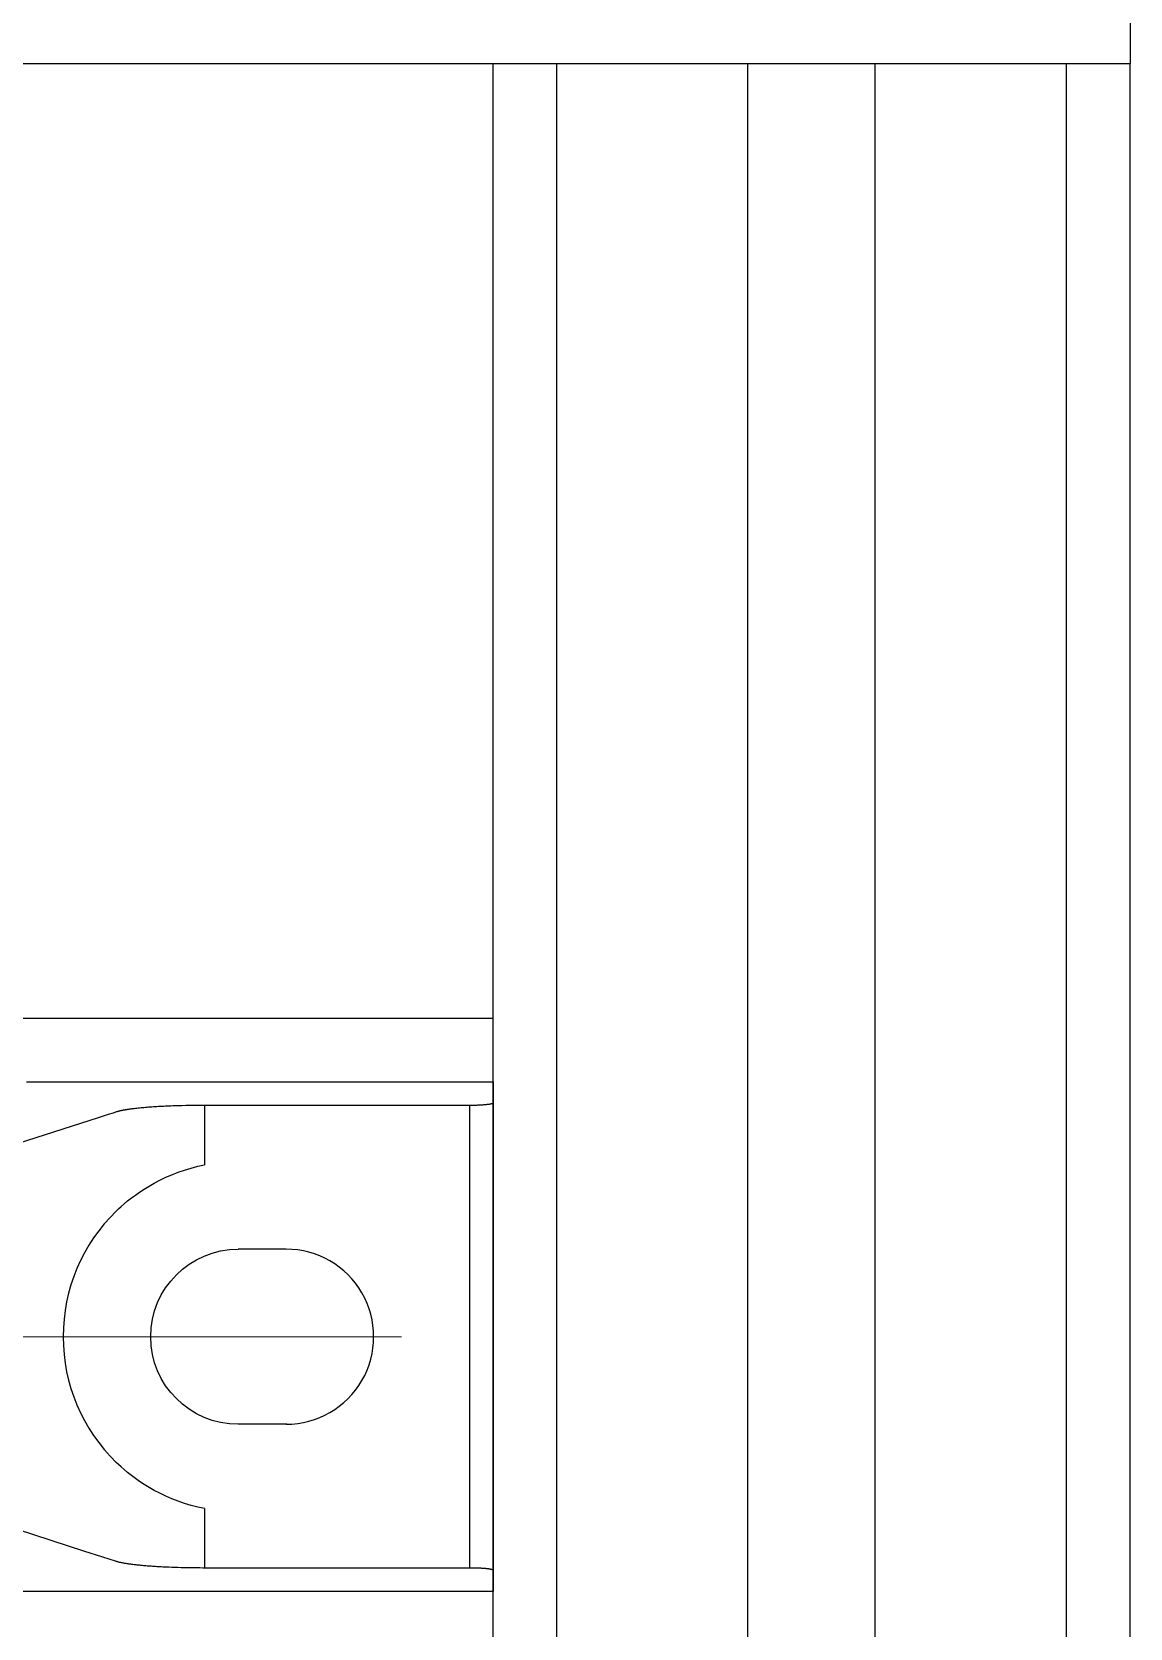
# Model space of a CAD drawing. Header units: millimetres. Extents: x 1269 to 5832, y 527 to 3540.
# Drawn here: x 5094.9 to 5163.9, y 1152.5 to 1252.7 of the extents above; entities that cross this region are included whole.
import ezdxf

# ---------------------------------------------------------------- set-up
doc = ezdxf.new("R2010")
doc.units = ezdxf.units.MM
doc.linetypes.add('ACAD_ISO08W100', pattern=[36, 24, -3, 6, -3])
doc.linetypes.add('phl_thick', pattern=[0])
for name, color, linetype in [('HIDDEN', 7, 'Continuous'), ('projection', 7, 'Continuous'), ('THICK', 7, 'Continuous')]:
    doc.layers.add(name, color=color, linetype=linetype)

msp = doc.modelspace()

# ---------------------------------------------------------------- linework, layer by layer
for p, q in [((5163.867, 1290.742), (5163.867, 1250.742)), ((5163.867, 1250.742), (5069.367, 1250.742))]:
    msp.add_line(p, q)
at = {"linetype": 'ACAD_ISO08W100', "lineweight": 9}
msp.add_line((4986.123, 1170.789), (5118.978, 1170.789), dxfattribs=at)
at = {"layer": 'HIDDEN'}
msp.add_lwpolyline([(5110.913, 1165.289), (5107.867, 1165.289), (5107.867, 1165.289, -0.9999998), (5107.867, 1176.289)], format="xyb", dxfattribs=at)
for points in [[(5110.867, 1176.289), (5107.867, 1176.289), (5107.867, 1176.289)], [(5123.867, 1156.115), (5123.867, 1155.441), (5123.867, 1155.105), (5123.867, 1154.936), (5123.867, 1154.852), (5123.867, 1154.81), (5123.867, 1154.8), (5123.867, 1154.794), (5123.867, 1154.792), (5123.867, 1154.79), (5123.867, 1154.79), (5123.867, 1154.789), (5123.867, 1154.789), (5123.867, 1154.789), (5123.867, 1154.789), (5123.867, 1154.789), (5123.867, 1154.789), (5123.865, 1154.789), (5123.381, 1154.789), (5107.887, 1154.789), (5100.141, 1154.789), (5096.267, 1154.789), (5094.331, 1154.789)]]:
    msp.add_lwpolyline(points, dxfattribs=at)
at = {"layer": 'projection', "color": 7, "linetype": 'phl_thick'}
for p, q in [((5123.867, 1040.789), (5123.867, 1250.742)), ((5127.867, 1040.789), (5127.867, 1250.742)), ((5139.867, 1040.789), (5139.867, 1250.742)), ((5147.867, 1040.789), (5147.867, 1250.742)), ((5159.867, 1040.789), (5159.867, 1250.742)), ((5163.867, 1040.789), (5163.867, 1250.742)), ((5069.367, 1190.789), (5123.867, 1190.789))]:
    msp.add_line(p, q, dxfattribs=at)
at = {"layer": 'THICK'}
for points in [[(5094.564, 1186.789), (5098.679, 1186.789), (5115.139, 1186.789), (5123.369, 1186.789), (5123.626, 1186.789), (5123.754, 1186.789), (5123.819, 1186.789), (5123.851, 1186.789), (5123.867, 1186.789), (5123.867, 1186.789), (5123.867, 1186.789), (5123.867, 1186.789), (5123.867, 1186.789), (5123.867, 1186.789), (5123.867, 1186.789), (5123.867, 1186.766), (5123.867, 1186.721), (5123.867, 1186.632), (5123.867, 1186.453), (5123.867, 1185.738), (5123.867, 1185.559), (5123.867, 1185.47), (5123.867, 1185.464), (5123.867, 1185.464), (5123.867, 1185.456), (5123.867, 1185.441), (5123.867, 1185.41), (5123.867, 1185.348), (5123.867, 1185.1), (5123.867, 1184.605), (5123.867, 1183.615), (5123.867, 1175.696), (5123.867, 1159.857), (5123.867, 1157.878), (5123.867, 1156.888), (5123.867, 1156.393), (5123.867, 1156.145), (5123.867, 1156.13), (5123.867, 1156.122), (5123.867, 1156.118), (5123.867, 1156.116), (5123.867, 1156.115), (5123.867, 1156.115), (5123.867, 1156.115), (5123.867, 1156.115), (5123.867, 1156.115), (5123.867, 1156.116), (5123.867, 1156.118), (5123.866, 1156.12), (5123.865, 1156.122), (5123.864, 1156.125), (5123.862, 1156.127), (5123.86, 1156.129), (5123.858, 1156.132), (5123.855, 1156.134), (5123.852, 1156.136), (5123.848, 1156.139), (5123.844, 1156.141), (5123.84, 1156.143), (5123.835, 1156.146), (5123.83, 1156.148), (5123.824, 1156.15), (5123.818, 1156.153), (5123.812, 1156.155), (5123.805, 1156.157), (5123.797, 1156.16), (5123.79, 1156.162), (5123.782, 1156.164), (5123.773, 1156.167), (5123.764, 1156.169), (5123.755, 1156.171), (5123.745, 1156.174), (5123.735, 1156.176), (5123.724, 1156.178), (5123.713, 1156.181), (5123.701, 1156.183), (5123.69, 1156.185), (5123.677, 1156.187), (5123.664, 1156.19), (5123.651, 1156.192), (5123.638, 1156.194), (5123.624, 1156.196), (5123.609, 1156.198), (5123.595, 1156.201), (5123.58, 1156.203), (5123.564, 1156.205), (5123.548, 1156.207), (5123.532, 1156.209), (5123.515, 1156.211), (5123.498, 1156.213), (5123.481, 1156.215), (5123.463, 1156.217), (5123.445, 1156.218), (5123.427, 1156.22), (5123.408, 1156.222), (5123.389, 1156.224), (5123.37, 1156.226), (5123.35, 1156.227), (5123.33, 1156.229), (5123.31, 1156.231), (5123.29, 1156.232), (5123.269, 1156.234), (5123.248, 1156.235), (5123.227, 1156.237), (5123.206, 1156.238), (5123.184, 1156.24), (5123.163, 1156.241), (5123.119, 1156.243), (5123.074, 1156.246), (5123.029, 1156.248), (5122.984, 1156.25), (5122.938, 1156.252), (5122.891, 1156.254), (5122.845, 1156.255), (5122.799, 1156.257), (5122.706, 1156.259), (5122.659, 1156.26), (5122.613, 1156.261), (5122.568, 1156.261), (5122.522, 1156.261), (5122.477, 1156.262), (5122.433, 1156.262), (5122.422, 1156.262), (5122.419, 1156.262), (5122.418, 1156.262), (5122.417, 1156.262), (5122.417, 1156.262), (5122.417, 1156.262), (5122.417, 1156.263), (5122.417, 1156.265), (5122.417, 1156.269), (5122.417, 1156.284), (5122.417, 1156.407), (5122.417, 1156.897), (5122.417, 1157.877), (5122.417, 1161.797), (5122.417, 1169.637), (5122.417, 1185.317)], [(5123.867, 1185.464), (5123.867, 1185.461), (5123.866, 1185.458), (5123.865, 1185.455), (5123.863, 1185.452), (5123.86, 1185.449), (5123.856, 1185.446), (5123.852, 1185.443), (5123.848, 1185.44), (5123.843, 1185.437), (5123.837, 1185.434), (5123.83, 1185.431), (5123.823, 1185.428), (5123.815, 1185.425), (5123.807, 1185.422), (5123.798, 1185.419), (5123.788, 1185.416), (5123.778, 1185.413), (5123.767, 1185.41), (5123.756, 1185.407), (5123.744, 1185.404), (5123.731, 1185.402), (5123.718, 1185.399), (5123.69, 1185.393), (5123.66, 1185.388), (5123.628, 1185.383), (5123.593, 1185.378), (5123.557, 1185.373), (5123.519, 1185.368), (5123.48, 1185.364), (5123.439, 1185.359), (5123.396, 1185.355), (5123.352, 1185.351), (5123.305, 1185.347), (5123.257, 1185.344), (5123.207, 1185.34), (5123.155, 1185.337), (5123.102, 1185.334), (5123.048, 1185.331), (5122.993, 1185.329), (5122.936, 1185.326), (5122.879, 1185.324), (5122.821, 1185.322), (5122.762, 1185.321), (5122.644, 1185.318), (5122.525, 1185.317), (5122.466, 1185.317), (5122.436, 1185.317), (5122.422, 1185.317), (5122.418, 1185.317), (5122.417, 1185.317), (5122.417, 1185.317), (5122.415, 1185.317), (5122.412, 1185.317), (5122.402, 1185.317), (5122.38, 1185.317), (5122.293, 1185.317), (5120.908, 1185.317), (5115.366, 1185.317), (5109.824, 1185.317), (5107.053, 1185.317), (5106.36, 1185.317), (5106.014, 1185.317), (5105.841, 1185.317), (5105.754, 1185.317), (5105.743, 1185.317), (5105.738, 1185.317), (5105.736, 1185.317), (5105.729, 1185.317), (5105.715, 1185.317), (5105.602, 1185.316), (5105.488, 1185.316), (5105.374, 1185.315), (5105.259, 1185.315), (5105.028, 1185.312), (5104.796, 1185.309), (5104.563, 1185.304), (5104.33, 1185.299), (5104.097, 1185.293), (5103.866, 1185.285), (5103.751, 1185.281), (5103.637, 1185.277), (5103.523, 1185.272), (5103.41, 1185.267), (5103.297, 1185.262), (5103.186, 1185.256), (5103.075, 1185.251), (5102.966, 1185.245), (5102.857, 1185.239), (5102.75, 1185.232), (5102.644, 1185.226), (5102.539, 1185.219), (5102.436, 1185.212), (5102.335, 1185.205), (5102.234, 1185.197), (5102.136, 1185.189), (5102.039, 1185.181), (5101.944, 1185.173), (5101.851, 1185.165), (5101.76, 1185.156), (5101.67, 1185.147), (5101.583, 1185.139), (5101.498, 1185.129), (5101.414, 1185.12), (5101.333, 1185.111), (5101.254, 1185.101), (5101.178, 1185.092), (5101.14, 1185.087), (5101.103, 1185.082), (5101.067, 1185.077), (5101.031, 1185.072), (5100.996, 1185.067), (5100.961, 1185.062), (5100.927, 1185.057), (5100.893, 1185.051), (5100.861, 1185.046), (5100.828, 1185.041), (5100.796, 1185.036), (5100.765, 1185.031), (5100.735, 1185.026), (5100.705, 1185.02), (5100.676, 1185.015), (5100.647, 1185.01), (5100.619, 1185.004), (5100.591, 1184.999), (5100.564, 1184.994), (5100.538, 1184.988), (5100.512, 1184.983), (5100.487, 1184.978), (5100.462, 1184.972), (5100.438, 1184.967), (5100.415, 1184.962), (5100.392, 1184.956), (5100.37, 1184.951), (5100.348, 1184.945), (5100.327, 1184.94), (5100.307, 1184.934), (5100.287, 1184.929), (5100.268, 1184.924), (5100.249, 1184.918), (5100.231, 1184.913), (5100.214, 1184.907), (5100.21, 1184.906), (5100.207, 1184.905), (5100.206, 1184.905), (5100.206, 1184.904), (5100.203, 1184.904), (5100.164, 1184.891), (5100.007, 1184.84), (5099.693, 1184.739), (5099.065, 1184.537), (5094.042, 1182.919)], [(5105.738, 1185.317), (5105.738, 1181.581)], [(5100.206, 1178.682), (5100.347, 1178.817), (5100.514, 1178.97), (5100.706, 1179.139), (5100.92, 1179.318), (5101.154, 1179.503), (5101.404, 1179.69), (5101.667, 1179.875), (5101.952, 1180.063), (5102.26, 1180.253), (5102.59, 1180.441), (5102.94, 1180.624), (5103.307, 1180.8), (5103.69, 1180.965), (5104.087, 1181.119), (5104.493, 1181.259), (5104.906, 1181.383), (5105.322, 1181.491), (5105.738, 1181.581)], [(5105.738, 1159.997), (5105.322, 1160.088), (5104.906, 1160.195), (5104.493, 1160.32), (5104.087, 1160.459), (5103.69, 1160.613), (5103.307, 1160.779), (5102.94, 1160.955), (5102.59, 1161.138), (5102.26, 1161.326), (5101.952, 1161.515), (5101.667, 1161.703), (5101.404, 1161.888), (5101.154, 1162.076), (5100.92, 1162.261), (5100.706, 1162.44), (5100.514, 1162.608), (5100.347, 1162.762), (5100.206, 1162.896)], [(5105.738, 1159.997), (5105.738, 1156.262)], [(5122.417, 1156.262), (5113.055, 1156.262), (5108.373, 1156.262), (5106.033, 1156.262), (5105.74, 1156.262), (5105.738, 1156.262), (5105.737, 1156.262), (5105.735, 1156.262), (5105.732, 1156.262), (5105.726, 1156.262), (5105.715, 1156.262), (5105.691, 1156.262), (5105.643, 1156.262), (5105.451, 1156.263), (5105.257, 1156.264), (5105.062, 1156.266), (5104.866, 1156.269), (5104.67, 1156.272), (5104.473, 1156.276), (5104.276, 1156.281), (5104.08, 1156.286), (5103.885, 1156.293), (5103.69, 1156.3), (5103.498, 1156.308), (5103.402, 1156.312), (5103.308, 1156.316), (5103.213, 1156.321), (5103.12, 1156.325), (5103.027, 1156.33), (5102.934, 1156.335), (5102.843, 1156.34), (5102.753, 1156.346), (5102.663, 1156.351), (5102.574, 1156.357), (5102.487, 1156.363), (5102.4, 1156.369), (5102.314, 1156.375), (5102.23, 1156.382), (5102.147, 1156.388), (5102.065, 1156.395), (5101.984, 1156.402), (5101.904, 1156.409), (5101.826, 1156.416), (5101.749, 1156.423), (5101.674, 1156.431), (5101.6, 1156.438), (5101.527, 1156.446), (5101.456, 1156.454), (5101.387, 1156.461), (5101.319, 1156.469), (5101.252, 1156.477), (5101.187, 1156.486), (5101.124, 1156.494), (5101.062, 1156.502), (5101.002, 1156.511), (5100.944, 1156.519), (5100.887, 1156.528), (5100.832, 1156.537), (5100.779, 1156.545), (5100.727, 1156.554), (5100.677, 1156.563), (5100.629, 1156.572), (5100.582, 1156.581), (5100.537, 1156.59), (5100.494, 1156.599), (5100.453, 1156.608), (5100.413, 1156.617), (5100.375, 1156.626), (5100.339, 1156.636), (5100.304, 1156.645), (5100.271, 1156.654), (5100.24, 1156.663), (5100.21, 1156.672), (5100.207, 1156.674), (5100.206, 1156.674), (5100.206, 1156.674), (5100.204, 1156.674), (5100.2, 1156.676), (5100.192, 1156.678), (5100.159, 1156.689), (5100.093, 1156.71), (5099.827, 1156.796), (5099.297, 1156.967), (5098.236, 1157.308), (5096.115, 1157.992), (5093.993, 1158.675)]]:
    msp.add_lwpolyline(points, dxfattribs=at)
msp.add_lwpolyline([(5110.867, 1165.289, 1.0000002), (5110.867, 1176.289)], format="xyb", dxfattribs=at)
msp.add_ellipse((5107.867, 1170.789), major_axis=(11, 0), ratio=1, start_param=2.3412869, end_param=3.9418984, dxfattribs=at)

doc.saveas('drawing.dxf')
